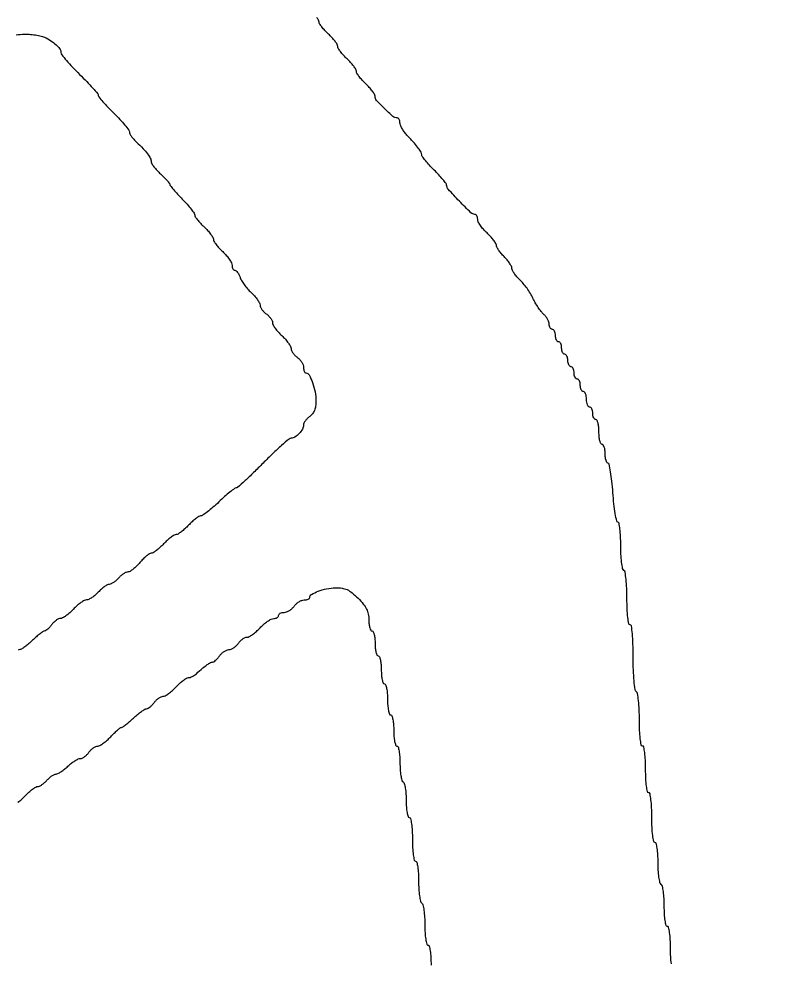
# Model space of a CAD drawing. Extents: x 70 to 555, y 312 to 2125.
# Drawn here: x 312.5 to 555, y 1631.5 to 1934.9 of the extents above; entities that cross this region are included whole.
import ezdxf

# ---------------------------------------------------------------- set-up
doc = ezdxf.new("R2010")
doc.units = 0

msp = doc.modelspace()

# ---------------------------------------------------------------- linework, layer by layer
for points in [[(70.50177, 1779.502669, 0.000006), (70.250445, 1639.375, 0.00033)], [(70.250445, 797.625, 0.000006), (70.50177, 657.497331, 0.413685)], [(522.285714, 1631, -0.022889), (522.069433, 1633.243014, -0.01259), (522, 1636, 0.01259), (521.930567, 1638.756986, 0.022889), (521.714286, 1641, 0.020168), (521.405433, 1642.676067, 0.350432), (521, 1643, -0.344703), (520.600091, 1643.312875, -0.022248), (520.288814, 1644.860246, -0.024479), (520.070479, 1646.930417, -0.014034), (520, 1649.440983, 0.014475), (519.927252, 1651.953428, 0.020711), (519.70625, 1654.171475, 0.017258), (519.392727, 1655.942244, 0.204655), (519, 1656.5, -0.204655), (518.607273, 1657.057756, -0.017258), (518.29375, 1658.828525, -0.020711), (518.072748, 1661.046572, -0.014475), (518, 1663.559017, 0.014034), (517.929521, 1666.069583, 0.024479), (517.711186, 1668.139754, 0.022248), (517.399909, 1669.687125, 0.344703), (517, 1670, -0.358912), (516.586179, 1670.340974, -0.01702), (516.28125, 1672.25, -0.020476), (516.067911, 1674.801826, -0.010616), (516, 1678, 0.010616), (515.932089, 1681.198174, 0.020476), (515.71875, 1683.75, 0.01702), (515.413821, 1685.659026, 0.358912), (515, 1686, -0.354925), (514.590162, 1686.332853, -0.018508), (514.283333, 1688.125, -0.02162), (514.068623, 1690.522473, -0.011522), (514, 1693.5, 0.011522), (513.931377, 1696.477527, 0.02162), (513.716667, 1698.875, 0.018508), (513.409838, 1700.667147, 0.354925), (513, 1701, -0.362066), (512.582964, 1701.34755, -0.015837), (512.279617, 1703.360246, -0.019558), (512.067351, 1706.04813, -0.009924), (512, 1709.440983, 0.01106), (511.927457, 1712.720183, 0.016428), (511.70625, 1715.583975, 0.011541), (511.395703, 1717.904719, 0.218668), (511, 1718.5, -0.226705), (510.594359, 1719.130983, -0.008824), (510.288742, 1721.954336, -0.013933), (510.070848, 1725.446467, -0.008613), (510, 1729.559017, 0.007645), (509.934609, 1733.835465, 0.016228), (509.726056, 1737.139754, 0.011677), (509.428945, 1739.628089, 0.373154), (509, 1740, -0.362066), (508.582964, 1740.34755, -0.015837), (508.279617, 1742.360246, -0.019558), (508.067351, 1745.04813, -0.009924), (508, 1748.440983, 0.01106), (507.927457, 1751.720183, 0.016428), (507.70625, 1754.583975, 0.011541), (507.395703, 1756.904719, 0.218668), (507, 1757.5, -0.21256), (506.605685, 1758.07843, -0.014001), (506.29375, 1760.122275, -0.018327), (506.072633, 1762.663205, -0.012539), (506, 1765.559017, 0.011438), (505.934729, 1768.411874, 0.018877), (505.733664, 1770.814211, 0.013429), (505.45249, 1772.698757, 0.363848), (505.093325, 1773, -0.356273), (504.707873, 1773.314582, -0.00825), (504.243763, 1775.790625, -0.014592), (503.812757, 1778.857766, -0.008899), (503.474405, 1782.5, 0.008647), (503.137901, 1786.142257, 0.014188), (502.712566, 1789.209375, 0.007819), (502.256047, 1791.692617, 0.357496), (501.881081, 1792, -0.273745), (501.541497, 1792.20098, -0.054137), (501.258817, 1792.88125, -0.043656), (501.063947, 1793.85052, -0.027794), (501, 1795, 0.031626), (500.927234, 1796.149251, 0.048861), (500.70625, 1797.11875, 0.06271), (500.384262, 1797.790443, 0.254951), (500, 1798, -0.295869), (499.612873, 1798.251055, -0.04382), (499.29375, 1799.175, -0.037669), (499.07239, 1800.467056, -0.023598), (499, 1802, 0.023598), (498.92761, 1803.532944, 0.037669), (498.70625, 1804.825, 0.04382), (498.387127, 1805.748945, 0.295869), (498, 1806, -0.191087), (497.618118, 1806.151477, -0.088204), (497.29375, 1806.5875, -0.068025), (497.073693, 1807.234582, -0.048028), (497, 1808, 0.048028), (496.926307, 1808.765418, 0.068025), (496.70625, 1809.4125, 0.088204), (496.381882, 1809.848523, 0.191087), (496, 1810, -0.226478), (495.617064, 1810.182831, -0.074992), (495.29375, 1810.734375, -0.057076), (495.073116, 1811.542644, -0.038131), (495, 1812.5, 0.038131), (494.926884, 1813.457356, 0.057076), (494.70625, 1814.265625, 0.074992), (494.382936, 1814.817169, 0.226478), (494, 1815, -0.191087), (493.618118, 1815.151477, -0.088204), (493.29375, 1815.5875, -0.068025), (493.073693, 1816.234582, -0.048028), (493, 1817, 0.048028), (492.926307, 1817.765418, 0.068025), (492.70625, 1818.4125, 0.088204), (492.381882, 1818.848523, 0.191087), (492, 1819, -0.191087), (491.618118, 1819.151477, -0.088204), (491.29375, 1819.5875, -0.068025), (491.073693, 1820.234582, -0.048028), (491, 1821, 0.048028), (490.926307, 1821.765418, 0.068025), (490.70625, 1822.4125, 0.088204), (490.381882, 1822.848523, 0.191087), (490, 1823, -0.191087), (489.618118, 1823.151477, -0.088204), (489.29375, 1823.5875, -0.068025), (489.073693, 1824.234582, -0.048028), (489, 1825, 0.048028), (488.926307, 1825.765418, 0.068025), (488.70625, 1826.4125, 0.088204), (488.381882, 1826.848523, 0.191087), (488, 1827, -0.191087), (487.618118, 1827.151477, -0.088204), (487.29375, 1827.5875, -0.068025), (487.073693, 1828.234582, -0.048028), (487, 1829, 0.048028), (486.926307, 1829.765418, 0.068025), (486.70625, 1830.4125, 0.088204), (486.381882, 1830.848523, 0.191087), (486, 1831, -0.191087), (485.618118, 1831.151477, -0.088204), (485.29375, 1831.5875, -0.068025), (485.073693, 1832.234582, -0.048028), (485, 1833, 0.048028), (484.926307, 1833.765418, 0.068025), (484.70625, 1834.4125, 0.088204), (484.381882, 1834.848523, 0.191087), (484, 1835, -0.160289), (483.618574, 1835.125502, -0.096675), (483.29375, 1835.479607, -0.078271), (483.074371, 1836.008301, -0.059344), (483, 1836.632705, 0.085935), (482.871566, 1837.374461, 0.040803), (482.470964, 1838.260883, 0.038856), (481.88817, 1839.14329, 0.044458), (481.199027, 1839.882705, -0.044479), (480.393724, 1840.746822, -0.017855), (479.446976, 1842.057451, -0.017501), (478.521437, 1843.550665, -0.02116), (477.763624, 1845.015, 0.027525), (476.9515, 1846.536537, 0.01782), (475.855958, 1848.205204, 0.017922), (474.665276, 1849.763583, 0.032094), (473.564598, 1850.939314, -0.024286), (472.582916, 1851.95567, -0.028021), (471.753351, 1853.01696, -0.028836), (471.162788, 1853.980684, -0.123654), (471, 1854.628859, 0.119172), (470.842032, 1855.282221, 0.02747), (470.265625, 1856.267398, 0.026865), (469.45696, 1857.358024, 0.02342), (468.5, 1858.409091, -0.021009), (467.542937, 1859.450148, -0.02503), (466.734375, 1860.510838, -0.025011), (466.152696, 1861.456892, -0.125974), (466, 1862.053336, 0.140654), (465.825478, 1862.661455, 0.022756), (465.11875, 1863.684669, 0.023583), (464.148659, 1864.84317, 0.018793), (463, 1866, -0.026005), (461.85173, 1867.190277, -0.029295), (460.88125, 1868.448853, -0.030479), (460.193992, 1869.602287, -0.11967), (460, 1870.40121, 0.055902), (459.931411, 1871.012776, 0.075404), (459.728337, 1871.530355, 0.094716), (459.428016, 1871.877443, 0.168734), (459.07519, 1872, -0.19616), (457.811196, 1872.515734, -0.007272), (454.111903, 1876.244345, -0.007565), (450.535768, 1880.069414, -0.183196), (450.010779, 1881.405993, 0.160608), (449.828278, 1881.938122, 0.011104), (448.828166, 1883.19764, 0.014906), (447.533092, 1884.664991, 0.010613), (446, 1886.23297, -0.011435), (444.467765, 1887.805233, -0.015911), (443.175, 1889.285701, -0.012324), (442.185049, 1890.557684, -0.160535), (442, 1891.119183, 0.124099), (441.775606, 1892.009354, 0.036478), (441.013328, 1893.207047, 0.02246), (439.644056, 1894.88436, 0.00557), (437.25, 1897.502694, -0.02891), (436.388898, 1898.537529, -0.029667), (435.660937, 1899.656189, -0.031064), (435.150824, 1900.697617, -0.098659), (435, 1901.454545, 0.05592), (434.933676, 1902.045709, 0.07542), (434.737316, 1902.546023, 0.094728), (434.446919, 1902.881529, 0.168687), (434.105755, 1903, -0.179595), (432.734182, 1903.509075, -0.016776), (430.037866, 1905.992654, -0.01663), (427.512439, 1908.651658, -0.183619), (427, 1910, 0.137928), (426.822515, 1910.631156, 0.023816), (426.11875, 1911.669002, 0.024342), (425.148605, 1912.83926, 0.019649), (424, 1914, -0.019649), (422.851395, 1915.16074, -0.024342), (421.88125, 1916.330998, -0.023816), (421.177485, 1917.368844, -0.137928), (421, 1918, 0.137928), (420.822515, 1918.631156, 0.023816), (420.11875, 1919.669002, 0.024342), (419.148605, 1920.83926, 0.019649), (418, 1922, -0.019649), (416.851395, 1923.16074, -0.024342), (415.88125, 1924.330998, -0.023816), (415.177485, 1925.368844, -0.137928), (415, 1926, 0.137928), (414.822515, 1926.631156, 0.023816), (414.11875, 1927.669002, 0.024342), (413.148605, 1928.83926, 0.019649), (412, 1930, -0.01733), (410.851243, 1931.150177, -0.022231), (409.88125, 1932.288626, -0.020853), (409.168918, 1933.287437, -0.145467), (409, 1933.855755, 0.130846), (408.851513, 1934.413452, 0.023176), (408.265625, 1935.334049, 0.023693)], [(311.58474, 1929.753022, -0.026013), (314.263569, 1929.931268, -0.023744), (316.248551, 1929.865639, -0.021893), (318.273432, 1929.612623, -0.022478), (320.056693, 1929.226868, -0.064877), (321.2249, 1928.75, -0.02237), (323.284667, 1927.453273, -0.043646), (324.775697, 1926.21303, -0.057636), (325.701419, 1925.055497, -0.140778), (326, 1924.016049, 0.169953), (326.238193, 1923.335528, 0.00853), (327.7625, 1921.490276, 0.012898), (329.701192, 1919.338224, 0.008908), (332, 1917, -0.006676), (334.299244, 1914.682118, -0.010014), (336.2375, 1912.593101, -0.005354), (337.805436, 1910.795435, -0.178495), (338, 1910.267788, 0.17308), (338.184421, 1909.750983, 0.007172), (339.46875, 1908.225774, 0.011715), (341.084182, 1906.448184, 0.007976), (343, 1904.5, -0.010453), (344.915432, 1902.532806, -0.014762), (346.53125, 1900.696592, -0.010847), (347.780266, 1899.121429, -0.16362), (348, 1898.467927, 0.124632), (348.142278, 1897.906, 0.028552), (348.660937, 1897.06582, 0.027808), (349.388729, 1896.139117, 0.023982), (350.25, 1895.249668, -0.012461), (352.412669, 1893.11682, -0.030475), (353.863518, 1891.416825, -0.041755), (354.733509, 1890.035615, -0.120234), (355, 1888.943416, 0.140823), (355.174334, 1888.336707, 0.02269), (355.88125, 1887.314377, 0.023536), (356.851337, 1886.156592, 0.018741), (358, 1885, -0.009904), (359.149348, 1883.882908, -0.014214), (360.11875, 1882.845233, -0.009966), (360.874184, 1881.953861, -0.172457), (361, 1881.599935, 0.171906), (361.133074, 1881.224321, 0.005528), (362.175, 1879.967091, 0.010074), (363.467221, 1878.503311, 0.006759), (365, 1876.880563, -0.011018), (366.532232, 1875.230459, -0.015309), (367.825, 1873.682245, -0.011733), (368.816589, 1872.354998, -0.155787), (369, 1871.780628, 0.149602), (369.163691, 1871.245783, 0.019196), (369.88125, 1870.266557, 0.021054), (370.851157, 1869.14469, 0.016115), (372, 1868, -0.019649), (373.148605, 1866.83926, -0.024342), (374.11875, 1865.669002, -0.023816), (374.822515, 1864.631156, -0.137928), (375, 1864, 0.137928), (375.177485, 1863.368844, 0.023816), (375.88125, 1862.330998, 0.024342), (376.851395, 1861.16074, 0.019649), (378, 1860, -0.026005), (379.14827, 1858.809723, -0.029295), (380.11875, 1857.551147, -0.030479), (380.806008, 1856.397713, -0.11967), (381, 1855.59879, 0.056394), (381.069196, 1854.987243, 0.075827), (381.273955, 1854.469645, 0.095027), (381.576824, 1854.122614, 0.16748), (381.932612, 1854, -0.182477), (382.340133, 1853.846151, -0.053701), (382.799169, 1853.344966, -0.046156), (383.233493, 1852.623658, -0.035617), (383.572968, 1851.770098, 0.057906), (384.041852, 1850.728579, 0.022624), (384.912832, 1849.410533, 0.022033), (385.993688, 1848.055294, 0.02554), (387.140356, 1846.868888, -0.023597), (388.235011, 1845.745065, -0.027555), (389.15998, 1844.57748, -0.028205), (389.820116, 1843.520982, -0.126185), (390, 1842.819549, 0.11021), (390.14072, 1842.188882, 0.044503), (390.5875, 1841.422869, 0.041233), (391.234779, 1840.653428, 0.041141), (392, 1840, -0.041141), (392.765221, 1839.346572, -0.041233), (393.4125, 1838.577131, -0.044503), (393.85928, 1837.811118, -0.11021), (394, 1837.180451, 0.129236), (394.186019, 1836.472788, 0.027097), (394.88125, 1835.384005, 0.026729), (395.851562, 1834.174, 0.022526), (397, 1833, -0.022526), (398.148438, 1831.826, -0.026729), (399.11875, 1830.615995, -0.027097), (399.813981, 1829.527212, -0.129236), (400, 1828.819549, 0.11021), (400.14072, 1828.188882, 0.044503), (400.5875, 1827.422869, 0.041233), (401.234779, 1826.653428, 0.041141), (402, 1826, -0.052224), (402.765149, 1825.316802, -0.045499), (403.4125, 1824.459276, -0.047927), (403.855253, 1823.565449, -0.091287), (404, 1822.779241, 0.040226), (404.054943, 1822.097424, 0.059205), (404.220312, 1821.52036, 0.077488), (404.462978, 1821.12636, 0.216725), (404.75, 1820.992198, -0.275428), (405.776571, 1820.365721, -0.034453), (406.876186, 1817.879766, -0.03759), (407.71865, 1814.864293, -0.049362), (408, 1812.021395, -0.036102), (407.878705, 1810.343666, -0.058741), (407.509662, 1808.965777, -0.068124), (406.884456, 1807.861248, -0.073925), (406, 1807, 0.040366), (405.234767, 1806.348606, 0.040854), (404.5875, 1805.585168, 0.044135), (404.140315, 1804.82779, 0.111748), (404, 1804.207812, -0.131624), (403.65423, 1802.917095, -0.058318), (402.592604, 1801.491195, -0.058582), (401.24636, 1800.363538, -0.146086), (400.028649, 1800, 0.17789), (399.329311, 1799.743058, 0.005217), (396.916873, 1797.65, 0.00986), (394.113619, 1795.065675, 0.006567), (391, 1792, -0.004647), (387.909286, 1788.933404, -0.007187), (385.177547, 1786.348358, -0.002869), (382.806545, 1784.19339, -0.183239), (382.29278, 1783.994411, 0.163326), (381.801931, 1783.825821, 0.006908), (380.338667, 1782.670231, 0.011261), (378.629842, 1781.216868, 0.007711), (376.753747, 1779.494411, -0.010773), (374.855357, 1777.772787, -0.014968), (373.077836, 1776.320233, -0.011387), (371.555651, 1775.204728, -0.153604), (370.904957, 1775, 0.142836), (370.315009, 1774.827958, 0.021897), (369.303079, 1774.11875, 0.022972), (368.153775, 1773.148703, 0.018123), (367, 1772, -0.019649), (365.83926, 1770.851395, -0.024342), (364.669002, 1769.88125, -0.023816), (363.631156, 1769.177485, -0.137928), (363, 1769, 0.137928), (362.368844, 1768.822515, 0.023816), (361.330998, 1768.11875, 0.024342), (360.16074, 1767.148605, 0.019649), (359, 1766, -0.0191), (357.84177, 1764.851361, -0.023858), (356.679057, 1763.88125, -0.02314), (355.650626, 1763.175609, -0.139669), (355.03423, 1763, 0.145793), (354.431379, 1762.820399, 0.025965), (353.471091, 1762.11875, 0.026141), (352.398307, 1761.148602, 0.020958), (351.346546, 1760, -0.022589), (350.287967, 1758.851495, -0.027544), (349.194751, 1757.88125, -0.027911), (348.208155, 1757.184344, -0.140714), (347.566094, 1757, 0.109971), (346.960104, 1756.865086, 0.034981), (346.14728, 1756.4125, 0.032994), (345.285279, 1755.765392, 0.031339), (344.5, 1755, -0.029303), (343.721043, 1754.234564, -0.031777), (342.877812, 1753.5875, -0.033541), (342.091086, 1753.132932, -0.114719), (341.519326, 1753, 0.127733), (340.919572, 1752.844242, 0.027374), (340.002611, 1752.265625, 0.026922), (338.985061, 1751.457015, 0.022829), (338, 1750.5, -0.027582), (336.996214, 1749.543163, -0.030293), (335.922842, 1748.734375, -0.031743), (334.930921, 1748.16419, -0.115064), (334.226896, 1748, 0.127129), (333.499846, 1747.812105, 0.027865), (332.397649, 1747.11875, 0.0273), (331.17742, 1746.1484, 0.023262), (330, 1745, -0.022526), (328.826, 1743.851562, -0.026729), (327.615995, 1742.88125, -0.027097), (326.527212, 1742.186019, -0.129236), (325.819549, 1742, 0.11021), (325.188882, 1741.85928, 0.044503), (324.422869, 1741.4125, 0.041233), (323.653428, 1740.765221, 0.041141), (323, 1740, -0.02398), (322.390291, 1739.234312, -0.029824), (321.750352, 1738.5875, -0.030695), (321.164905, 1738.123927, -0.153275), (320.770139, 1738, 0.151551), (320.311045, 1737.857577, 0.012668), (319.291229, 1737.11875, 0.015968), (318.102473, 1736.149107, 0.011642), (316.842584, 1735, -0.013998), (315.57093, 1733.851089, -0.018464), (314.346313, 1732.88125, -0.016075), (313.288766, 1732.156589, -0.143114), (312.752896, 1732, 0.151164), (312.230556, 1731.83839, 0.018565)], [(312.202297, 1682.88125, 0.019502), (313.332673, 1683.85107, 0.01468), (314.5, 1685, -0.018561), (315.685309, 1686.148655, -0.023231), (316.870031, 1687.11875, -0.022362), (317.914681, 1687.825717, -0.138433), (318.532104, 1688, 0.115458), (319.098718, 1688.132608, 0.033308), (319.881566, 1688.5875, 0.031585), (320.721988, 1689.234557, 0.028997), (321.5, 1690, -0.02773), (322.274116, 1690.765475, -0.030768), (323.102956, 1691.4125, -0.0323), (323.869885, 1691.868817, -0.118589), (324.415206, 1692, 0.123943), (325.004624, 1692.148388, 0.022124), (325.987766, 1692.734375, 0.022711), (327.103295, 1693.542873, 0.018777), (328.216574, 1694.5, -0.022343), (329.345854, 1695.456967, -0.025466), (330.509319, 1696.265625, -0.025845), (331.55409, 1696.842903, -0.113765), (332.235597, 1697, 0.113348), (332.844704, 1697.13988, 0.04374), (333.59333, 1697.5875, 0.040456), (334.350672, 1698.234754, 0.039577), (335, 1699, -0.041141), (335.653428, 1699.765221, -0.041233), (336.422869, 1700.4125, -0.044503), (337.188882, 1700.85928, -0.11021), (337.819549, 1701, 0.129236), (338.527212, 1701.186019, 0.027097), (339.615995, 1701.88125, 0.026729), (340.826, 1702.851562, 0.022526), (342, 1704, -0.010814), (343.121086, 1705.149267, -0.015306), (344.171035, 1706.11875, -0.011349), (345.073704, 1706.867201, -0.168973), (345.455444, 1707, 0.157129), (345.848901, 1707.126777, 0.009482), (346.855398, 1707.879891, 0.013443), (348.032449, 1708.847856, 0.009482), (349.304234, 1709.995373, -0.014778), (350.603282, 1711.142766, -0.019124), (351.863583, 1712.112214, -0.017124), (352.955012, 1712.832285, -0.136961), (353.529241, 1712.995373, 0.132275), (354.022158, 1713.130476, 0.037787), (354.679588, 1713.586141, 0.035198), (355.372484, 1714.234215, 0.03099), (356, 1715, -0.041141), (356.653428, 1715.765221, -0.041233), (357.422869, 1716.4125, -0.044503), (358.188882, 1716.85928, -0.11021), (358.819549, 1717, 0.129236), (359.527212, 1717.186019, 0.027097), (360.615995, 1717.88125, 0.026729), (361.826, 1718.851562, 0.022526), (363, 1720, -0.01921), (364.158733, 1721.148632, -0.023956), (365.322961, 1722.11875, -0.023277), (366.353273, 1722.824007, -0.139318), (366.972638, 1723, 0.079571), (367.519921, 1723.087651, 0.034009), (368.208554, 1723.367188, 0.032562), (368.917038, 1723.771617, 0.036826), (369.536725, 1724.25, -0.005614), (371.65214, 1726.104649, -0.02096), (373.042306, 1727.198494, -0.032169), (374.036927, 1727.822678, -0.124671), (374.737034, 1728, 0.150213), (375.14553, 1728.125555, 0.031861), (375.740628, 1728.5875, 0.030669), (376.387851, 1729.23435, 0.024966), (377, 1730, -0.046192), (377.666838, 1730.765165, -0.043436), (378.475876, 1731.4125, -0.046457), (379.299139, 1731.857086, -0.100918), (380, 1732, 0.100918), (380.700861, 1732.142914, 0.046457), (381.524124, 1732.5875, 0.043436), (382.333162, 1733.234835, 0.046192), (383, 1734, -0.041141), (383.653428, 1734.765221, -0.041233), (384.422869, 1735.4125, -0.044503), (385.188882, 1735.85928, -0.11021), (385.819549, 1736, 0.129236), (386.527212, 1736.186019, 0.027097), (387.615995, 1736.88125, 0.026729), (388.826, 1737.851562, 0.022526), (390, 1739, -0.026005), (391.190277, 1740.14827, -0.029295), (392.448853, 1741.11875, -0.030479), (393.602287, 1741.806008, -0.11967), (394.40121, 1742, 0.060662), (395.012593, 1742.074449, 0.079313), (395.530355, 1742.29375, 0.097302), (395.877012, 1742.618598, 0.157245), (396, 1743, -0.173062), (396.136147, 1743.381567, -0.093597), (396.522652, 1743.70625, -0.073949), (397.098578, 1743.925933, -0.054248), (397.779241, 1744, 0.091287), (398.565449, 1744.144747, 0.047927), (399.459276, 1744.5875, 0.045499), (400.316802, 1745.234851, 0.052224), (401, 1746, -0.052224), (401.683198, 1746.765149, -0.045499), (402.540724, 1747.4125, -0.047927), (403.434551, 1747.855253, -0.091287), (404.220759, 1748, 0.040961), (404.90199, 1748.055901, 0.060399), (405.477348, 1748.224094, 0.079417), (405.868144, 1748.471042, 0.215428), (406, 1748.762872, -0.265381), (406.574496, 1749.769042, -0.043418), (408.677363, 1750.775544, -0.041667), (411.417952, 1751.552769, -0.040175), (414.283333, 1751.877216, -0.0413), (416.368841, 1751.772625, -0.075012), (418.004731, 1751.297954, -0.06458), (419.583615, 1750.305587, -0.023827), (421.533333, 1748.533333, -0.025336), (423.221436, 1746.664902, -0.056121), (424.259434, 1745.052425, -0.065954), (424.813726, 1743.424157, -0.049138), (425, 1741.533333, 0.026766), (425.07253, 1740.179432, 0.042217), (425.29375, 1739.037917, 0.051689), (425.614211, 1738.233466, 0.279025), (426, 1738, -0.295869), (426.387127, 1737.748945, -0.04382), (426.70625, 1736.825, -0.037669), (426.92761, 1735.532944, -0.023598), (427, 1734, 0.023598), (427.07239, 1732.467056, 0.037669), (427.29375, 1731.175, 0.04382), (427.612873, 1730.251055, 0.295869), (428, 1730, -0.31052), (428.388512, 1729.732972, -0.036969), (428.70625, 1728.678125, -0.033738), (428.927717, 1727.224757, -0.020945), (429, 1725.5, 0.020945), (429.072283, 1723.775243, 0.033738), (429.29375, 1722.321875, 0.036969), (429.611488, 1721.267028, 0.31052), (430, 1721, -0.322437), (430.389817, 1720.719449, -0.031449), (430.70625, 1719.53125, -0.03053), (430.927795, 1717.916554, -0.01883), (431, 1716, 0.01883), (431.072205, 1714.083446, 0.03053), (431.29375, 1712.46875, 0.031449), (431.610183, 1711.280551, 0.322437), (432, 1711, -0.322437), (432.389817, 1710.719449, -0.031449), (432.70625, 1709.53125, -0.03053), (432.927795, 1707.916554, -0.01883), (433, 1706, 0.01883), (433.072205, 1704.083446, 0.03053), (433.29375, 1702.46875, 0.031449), (433.610183, 1701.280551, 0.322437), (434, 1701, -0.331172), (434.390894, 1700.709201, -0.027462), (434.70625, 1699.401711, -0.028158), (434.927848, 1697.64472, -0.017292), (435, 1695.559017, 0.017115), (435.072902, 1693.429906, 0.023783), (435.29375, 1691.534775, 0.021638), (435.60908, 1690.032051, 0.194165), (436, 1689.5, -0.194165), (436.39092, 1688.967949, -0.021638), (436.70625, 1687.465225, -0.023783), (436.927098, 1685.570094, -0.017115), (437, 1683.440983, 0.017292), (437.072152, 1681.35528, 0.028158), (437.29375, 1679.598289, 0.027462), (437.609106, 1678.290799, 0.331172), (438, 1678, -0.350432), (438.405433, 1677.676067, -0.020168), (438.714286, 1676, -0.022889), (438.930567, 1673.756986, -0.01259), (439, 1671, 0.01259), (439.069433, 1668.243014, 0.022889), (439.285714, 1666, 0.020168), (439.594567, 1664.323933, 0.350432), (440, 1664, -0.344703), (440.399909, 1663.687125, -0.022248), (440.711186, 1662.139754, -0.024479), (440.929521, 1660.069583, -0.014034), (441, 1657.559017, 0.014475), (441.072748, 1655.046572, 0.020711), (441.29375, 1652.828525, 0.017258), (441.607273, 1651.057756, 0.204655), (442, 1650.5, -0.204655), (442.392727, 1649.942244, -0.017258), (442.70625, 1648.171475, -0.020711), (442.927252, 1645.953428, -0.014475), (443, 1643.440983, 0.014034), (443.070479, 1640.930417, 0.024479), (443.288814, 1638.860246, 0.022248), (443.600091, 1637.312875, 0.344703), (444, 1637, -0.344703), (444.399909, 1636.687125, -0.022248), (444.711186, 1635.139754, -0.024479), (444.929521, 1633.069583, -0.014034), (445, 1630.559017, 0.01286)]]:
    msp.add_lwpolyline(points, format="xyb")

doc.saveas('drawing.dxf')
